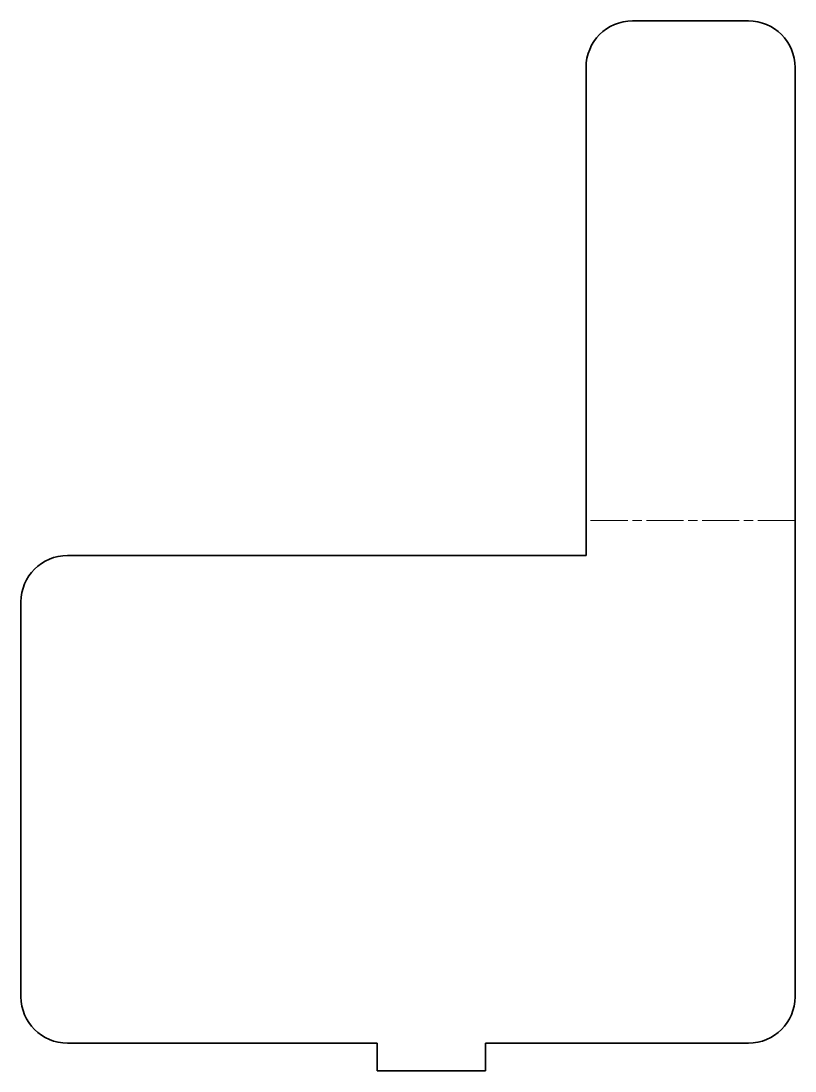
# Model space of a CAD drawing. Header units: inches. Extents: x 0 to 50, y 0 to 67.8.
import ezdxf

# ---------------------------------------------------------------- set-up
doc = ezdxf.new("R2010")
doc.units = ezdxf.units.IN
doc.header["$MEASUREMENT"] = 0
doc.linetypes.add('Chain', pattern=[13.68, 9.12, -1.14, 2.28, -1.14])
doc.layers.add('SIMUMAK Bend Centerline (ISO)', color=7, linetype='Chain', lineweight=9)
doc.layers.add('SIMUMAK Visible (ISO)', color=7, linetype='Continuous', lineweight=35)

# ---------------------------------------------------------------- blocks, each defined once
blk = doc.blocks.new('AMB-04-REFI01_Sheet_6_VIEW3AMB-04-REFI01 (desplegada)')
at = {"layer": 'SIMUMAK Bend Centerline (ISO)', "ltscale": 0.263158}
blk.add_line((25, 1.65), (11.5, 1.65), dxfattribs=at)
at = {"layer": 'SIMUMAK Visible (ISO)'}
for p, q in [((14.5, 33.912), (22, 33.912)), ((11.5, 30.912), (11.5, -0.612)), ((25, -29.112), (25, 30.912)), ((11.5, -0.612), (-22, -0.612)), ((-25, -3.612), (-25, -29.112)), ((-22, -32.112), (-2, -32.112)), ((-2, -32.112), (-2, -33.912)), ((5, -33.912), (5, -32.112)), ((5, -32.112), (22, -32.112)), ((-2, -33.912), (5, -33.912))]:
    blk.add_line(p, q, dxfattribs=at)
at = {"layer": 'SIMUMAK Visible (ISO)', "extrusion": (0, 0, -1)}
for centre, start, end in [((-14.5, 30.912), 0, 90), ((-22, 30.912), 90, 180), ((22, -3.612), 0, 90), ((22, -29.112), 270, 0), ((-22, -29.112), 180, 270)]:
    blk.add_arc(centre, 3, start, end, dxfattribs=at)

msp = doc.modelspace()

# ---------------------------------------------------------------- block references
msp.add_blockref('AMB-04-REFI01_Sheet_6_VIEW3AMB-04-REFI01 (desplegada)', (25, 33.912))

doc.saveas('drawing.dxf')
